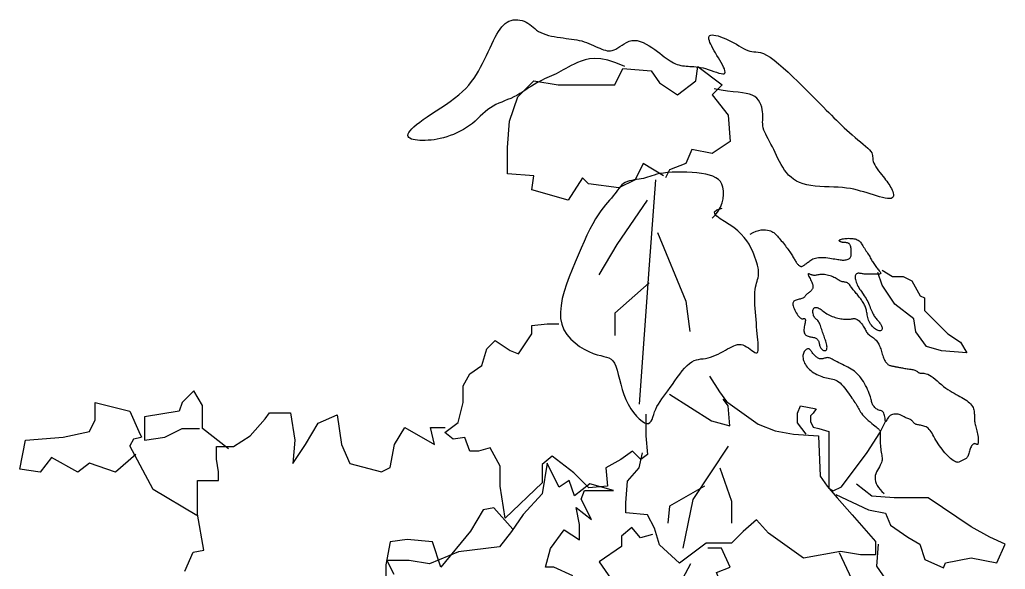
# Model space of a CAD drawing. Extents: x 92 to 415, y 79 to 744.
# Drawn here: x 93.6 to 377.5, y 585.2 to 743.5 of the extents above; entities that cross this region are included whole.
import ezdxf

# ---------------------------------------------------------------- set-up
doc = ezdxf.new("R2010")
doc.units = 0
doc.header["$LTSCALE"] = 0.9
doc.header["$MEASUREMENT"] = 0
doc.layers.add('3', color=3, linetype='CONTINUOUS')

msp = doc.modelspace()

# ---------------------------------------------------------------- linework, layer by layer
at = {"layer": '3'}
for points in [[(267.94, 730.03), (265.29, 731.13), (262.98, 731.84), (260.97, 732.24), (259.24, 732.35), (257.73, 732.25), (256.43, 731.99), (255.28, 731.62), (254.25, 731.19), (253.3, 730.75), (252.43, 730.32), (251.62, 729.9), (250.86, 729.48), (250.14, 729.08), (249.45, 728.69), (248.78, 728.33), (248.12, 727.99), (247.47, 727.67), (246.81, 727.37), (246.14, 727.08), (245.47, 726.79), (244.77, 726.48), (244.07, 726.15), (243.34, 725.78), (242.59, 725.37), (241.81, 724.91), (241.01, 724.4), (240.18, 723.87), (239.34, 723.33), (238.49, 722.79), (237.63, 722.26), (236.76, 721.75), (235.88, 721.29), (235.01, 720.88), (234.14, 720.51), (233.28, 720.16), (232.42, 719.81), (231.58, 719.46), (230.76, 719.08), (229.96, 718.66), (229.18, 718.19), (228.43, 717.64), (227.69, 717.04), (226.97, 716.4), (226.24, 715.72), (225.51, 715.04), (224.75, 714.35), (223.97, 713.68), (223.16, 713.04), (222.3, 712.45), (221.4, 711.9), (220.47, 711.39), (219.52, 710.93), (218.56, 710.52), (217.6, 710.15), (216.63, 709.83), (215.67, 709.55), (214.74, 709.32), (213.82, 709.13), (212.93, 708.98), (212.06, 708.87), (211.21, 708.8), (210.4, 708.76), (209.62, 708.75), (208.87, 708.77), (208.17, 708.82), (207.51, 708.91), (206.91, 709.02), (206.4, 709.17), (205.97, 709.37), (205.65, 709.61), (205.45, 709.89), (205.38, 710.23), (205.45, 710.62), (205.66, 711.06), (206.02, 711.56), (206.52, 712.11), (207.15, 712.71), (207.92, 713.35), (208.82, 714.05), (209.85, 714.79), (211, 715.58), (212.25, 716.4), (213.56, 717.26), (214.91, 718.15), (216.26, 719.06), (217.59, 719.99), (218.86, 720.93), (220.05, 721.87), (221.12, 722.82), (222.09, 723.77), (222.96, 724.73), (223.75, 725.71), (224.47, 726.7), (225.14, 727.71), (225.77, 728.76), (226.36, 729.83), (226.94, 730.94), (227.49, 732.07), (228.03, 733.2), (228.56, 734.33), (229.07, 735.44), (229.57, 736.5), (230.06, 737.52), (230.54, 738.47), (231.01, 739.34), (231.48, 740.12), (231.95, 740.83), (232.42, 741.45), (232.91, 741.99), (233.42, 742.45), (233.96, 742.83), (234.52, 743.13), (235.12, 743.34), (235.75, 743.48), (236.39, 743.54), (237.04, 743.53), (237.68, 743.45), (238.31, 743.3), (238.91, 743.1), (239.48, 742.83), (240, 742.52), (240.5, 742.16), (240.98, 741.77), (241.46, 741.37), (241.95, 740.96), (242.47, 740.56), (243.03, 740.17), (243.66, 739.83), (244.35, 739.52), (245.1, 739.26), (245.89, 739.03), (246.73, 738.83), (247.58, 738.66), (248.45, 738.52), (249.32, 738.39), (250.16, 738.27), (250.99, 738.17), (251.79, 738.07), (252.57, 737.96), (253.32, 737.85), (254.06, 737.72), (254.78, 737.58), (255.49, 737.41), (256.19, 737.21), (256.88, 736.97), (257.55, 736.71), (258.21, 736.43), (258.86, 736.14), (259.49, 735.85), (260.1, 735.57), (260.68, 735.31), (261.24, 735.07), (261.77, 734.87), (262.29, 734.72), (262.79, 734.61), (263.28, 734.56), (263.77, 734.58), (264.27, 734.66), (264.79, 734.82), (265.32, 735.07), (265.88, 735.4), (266.47, 735.79), (267.09, 736.21), (267.74, 736.62), (268.42, 737), (269.13, 737.31), (269.88, 737.52), (270.66, 737.59), (271.48, 737.52), (272.33, 737.3), (273.18, 736.96), (274.04, 736.54), (274.89, 736.04), (275.72, 735.51), (276.52, 734.95), (277.27, 734.39), (277.97, 733.86), (278.63, 733.36), (279.24, 732.89), (279.82, 732.45), (280.37, 732.05), (280.91, 731.69), (281.42, 731.37), (281.93, 731.09), (282.45, 730.86), (282.96, 730.67), (283.47, 730.51), (283.99, 730.39), (284.51, 730.29), (285.04, 730.22), (285.57, 730.16), (286.11, 730.12), (286.66, 730.09), (287.23, 730.06), (287.81, 730.02), (288.42, 729.96), (289.05, 729.89), (289.72, 729.78), (290.42, 729.64), (291.16, 729.44), (291.95, 729.2), (292.75, 728.93), (293.55, 728.65), (294.31, 728.39), (295.01, 728.17), (295.63, 728.01), (296.14, 727.94), (296.51, 727.99), (296.72, 728.16), (296.79, 728.46), (296.73, 728.86), (296.57, 729.35), (296.32, 729.91), (296, 730.53), (295.64, 731.18), (295.25, 731.87), (294.84, 732.56), (294.44, 733.26), (294.04, 733.95), (293.65, 734.62), (293.29, 735.27), (292.96, 735.89), (292.67, 736.48), (292.43, 737.01), (292.24, 737.49), (292.11, 737.92), (292.05, 738.28), (292.06, 738.59), (292.16, 738.83), (292.35, 739), (292.63, 739.11), (293.01, 739.15), (293.5, 739.11), (294.08, 739.01), (294.74, 738.85), (295.45, 738.63), (296.21, 738.36), (296.99, 738.04), (297.77, 737.69), (298.55, 737.3), (299.3, 736.89), (300.03, 736.47), (300.73, 736.05), (301.4, 735.64), (302.06, 735.27), (302.69, 734.94), (303.3, 734.68), (303.89, 734.49), (304.47, 734.38), (305.05, 734.33), (305.65, 734.28), (306.3, 734.2), (307.01, 734.05), (307.8, 733.78), (308.7, 733.36), (309.72, 732.74), (310.88, 731.9), (312.15, 730.87), (313.51, 729.69), (314.91, 728.41), (316.32, 727.07), (317.71, 725.71), (319.06, 724.39), (320.31, 723.14), (321.46, 721.99), (322.5, 720.95), (323.45, 720), (324.33, 719.12), (325.15, 718.3), (325.93, 717.53), (326.67, 716.78), (327.4, 716.05), (328.13, 715.32), (328.86, 714.6), (329.6, 713.87), (330.34, 713.15), (331.09, 712.44), (331.86, 711.73), (332.63, 711.02), (333.43, 710.33), (334.23, 709.64), (335.04, 708.97), (335.83, 708.32), (336.57, 707.69), (337.26, 707.1), (337.87, 706.55), (338.38, 706.03), (338.77, 705.57), (339.03, 705.16), (339.19, 704.79), (339.27, 704.45), (339.29, 704.12), (339.3, 703.79), (339.3, 703.44), (339.35, 703.07), (339.45, 702.66), (339.64, 702.2), (339.9, 701.69), (340.23, 701.16), (340.6, 700.6), (341.01, 700.03), (341.43, 699.47), (341.86, 698.92), (342.27, 698.39), (342.66, 697.9), (343.02, 697.43), (343.35, 696.99), (343.66, 696.57), (343.95, 696.16), (344.22, 695.74), (344.47, 695.33), (344.7, 694.9), (344.9, 694.45), (345.08, 694.01), (345.2, 693.57), (345.27, 693.16), (345.25, 692.79), (345.15, 692.48), (344.93, 692.24), (344.6, 692.08), (344.13, 692.02), (343.55, 692.05), (342.86, 692.15), (342.1, 692.31), (341.27, 692.53), (340.39, 692.78), (339.49, 693.05), (338.58, 693.34), (337.67, 693.63), (336.76, 693.92), (335.83, 694.19), (334.88, 694.45), (333.9, 694.68), (332.87, 694.89), (331.77, 695.06), (330.61, 695.19), (329.37, 695.28), (328.07, 695.34), (326.74, 695.38), (325.39, 695.43), (324.05, 695.5), (322.74, 695.6), (321.49, 695.75), (320.31, 695.96), (319.23, 696.26), (318.24, 696.63), (317.34, 697.08), (316.52, 697.59), (315.77, 698.17), (315.09, 698.8), (314.47, 699.49), (313.9, 700.23), (313.37, 701.02), (312.89, 701.84), (312.43, 702.69), (312, 703.55), (311.59, 704.41), (311.19, 705.27), (310.8, 706.11), (310.4, 706.93), (310, 707.71), (309.6, 708.46), (309.2, 709.18), (308.83, 709.87), (308.5, 710.53), (308.2, 711.16), (307.96, 711.77), (307.78, 712.36), (307.67, 712.94), (307.61, 713.5), (307.6, 714.06), (307.61, 714.62), (307.63, 715.19), (307.64, 715.78), (307.63, 716.38), (307.58, 717.02), (307.48, 717.69), (307.32, 718.38), (307.09, 719.07), (306.78, 719.73), (306.38, 720.36), (305.9, 720.93), (305.31, 721.43), (304.62, 721.83), (303.81, 722.12), (302.88, 722.33), (301.79, 722.49), (300.55, 722.63), (299.12, 722.78), (297.5, 722.98), (295.66, 723.25), (293.59, 723.62)], [(279.02, 698.58), (273.19, 702.08), (270.86, 697.42), (266.2, 695.09), (257.45, 696.26), (255.7, 698), (251.62, 691.6), (241.13, 694.51), (241.71, 698.58), (234.13, 699.17), (234.13, 706.74), (234.72, 714.3), (237.05, 721.29), (241.71, 725.95), (248.71, 724.79), (255.7, 724.79), (260.37, 724.79), (265.03, 724.79), (267.36, 729.44), (275.52, 728.86), (277.85, 725.37), (283.1, 721.87), (288.35, 725.95), (288.93, 730.03), (295.93, 724.79), (293.01, 721.87), (297.67, 716.05), (298.26, 708.48), (293.01, 704.99), (287.18, 706.15), (285.43, 702.08), (280.77, 700.33), (279.6, 698)], [(293.01, 686.36), (294.01, 687.31), (294.82, 688.38), (295.46, 689.54), (295.92, 690.75), (296.21, 691.97), (296.35, 693.15), (296.33, 694.27), (296.17, 695.28), (295.86, 696.16), (295.42, 696.9), (294.84, 697.52), (294.12, 698.04), (293.28, 698.46), (292.31, 698.79), (291.21, 699.06), (290, 699.26), (288.67, 699.42), (287.26, 699.54), (285.8, 699.61), (284.33, 699.64), (282.88, 699.63), (281.49, 699.58), (280.19, 699.49), (279.02, 699.36), (278, 699.2), (277.13, 699.01), (276.36, 698.8), (275.68, 698.58), (275.06, 698.37), (274.47, 698.16), (273.89, 697.97), (273.29, 697.81), (272.65, 697.68), (271.98, 697.57), (271.29, 697.47), (270.59, 697.37), (269.91, 697.25), (269.24, 697.1), (268.62, 696.9), (268.04, 696.64), (267.52, 696.32), (267.06, 695.93), (266.63, 695.48), (266.22, 694.99), (265.82, 694.47), (265.42, 693.91), (265, 693.34), (264.54, 692.76), (264.05, 692.18), (263.51, 691.57), (262.93, 690.91), (262.3, 690.19), (261.64, 689.37), (260.95, 688.44), (260.21, 687.38), (259.45, 686.15), (258.65, 684.75), (257.83, 683.18), (256.99, 681.48), (256.14, 679.65), (255.28, 677.72), (254.42, 675.72), (253.56, 673.66), (252.72, 671.56), (251.89, 669.44), (251.12, 667.33), (250.44, 665.24), (249.89, 663.19), (249.51, 661.21), (249.33, 659.3), (249.38, 657.49), (249.71, 655.8), (250.34, 654.25), (251.23, 652.83), (252.32, 651.56), (253.55, 650.43), (254.87, 649.45), (256.23, 648.62), (257.56, 647.94), (258.82, 647.42), (259.95, 647.04), (260.96, 646.77), (261.85, 646.56), (262.64, 646.35), (263.33, 646.11), (263.93, 645.77), (264.45, 645.29), (264.9, 644.62), (265.3, 643.72), (265.65, 642.63), (265.99, 641.37), (266.34, 640), (266.7, 638.55), (267.12, 637.06), (267.6, 635.57), (268.17, 634.12), (268.85, 632.76), (269.6, 631.5), (270.41, 630.36), (271.24, 629.37), (272.06, 628.54), (272.85, 627.9), (273.57, 627.45), (274.2, 627.24), (274.71, 627.25), (275.12, 627.48), (275.45, 627.88), (275.73, 628.42), (275.98, 629.07), (276.23, 629.8), (276.49, 630.56), (276.79, 631.34), (277.14, 632.09), (277.56, 632.82), (278.03, 633.56), (278.55, 634.3), (279.1, 635.06), (279.7, 635.85), (280.32, 636.68), (280.97, 637.56), (281.63, 638.51), (282.32, 639.49), (283.01, 640.48), (283.71, 641.45), (284.41, 642.37), (285.11, 643.21), (285.81, 643.95), (286.49, 644.56), (287.17, 645.02), (287.84, 645.34), (288.5, 645.57), (289.16, 645.71), (289.82, 645.81), (290.5, 645.9), (291.18, 645.99), (291.87, 646.13), (292.59, 646.33), (293.31, 646.59), (294.04, 646.89), (294.77, 647.23), (295.49, 647.59), (296.19, 647.97), (296.87, 648.34), (297.51, 648.7), (298.13, 649.04), (298.71, 649.34), (299.27, 649.61), (299.81, 649.81), (300.33, 649.95), (300.85, 650.01), (301.37, 649.99), (301.9, 649.87), (302.44, 649.65), (302.97, 649.35), (303.5, 649), (304.01, 648.63), (304.49, 648.28), (304.93, 647.96), (305.32, 647.72), (305.64, 647.57), (305.9, 647.55), (306.09, 647.65), (306.22, 647.88), (306.3, 648.21), (306.34, 648.65), (306.34, 649.18), (306.32, 649.81), (306.27, 650.52), (306.21, 651.32), (306.14, 652.18), (306.05, 653.1), (305.97, 654.07), (305.87, 655.08), (305.78, 656.12), (305.69, 657.17), (305.6, 658.24), (305.52, 659.3), (305.44, 660.36), (305.39, 661.39), (305.34, 662.38), (305.33, 663.34), (305.33, 664.24), (305.37, 665.08), (305.44, 665.84), (305.55, 666.52), (305.69, 667.13), (305.83, 667.69), (305.99, 668.22), (306.13, 668.72), (306.26, 669.22), (306.36, 669.72), (306.41, 670.26), (306.42, 670.83), (306.37, 671.45), (306.27, 672.1), (306.12, 672.8), (305.93, 673.55), (305.68, 674.33), (305.39, 675.16), (305.05, 676.03), (304.66, 676.93), (304.21, 677.87), (303.68, 678.84), (303.05, 679.81), (302.32, 680.79), (301.45, 681.76), (300.45, 682.71), (299.28, 683.64), (297.95, 684.53), (296.6, 685.38), (295.36, 686.18), (294.38, 686.93), (293.8, 687.62), (293.76, 688.24), (294.43, 688.79), (295.93, 689.27)], [(276.69, 697.42), (274.94, 672.97), (272.02, 632.79)], [(274.36, 691.6), (265.61, 678.79), (260.37, 670.05)], [(277.27, 682.28), (285.43, 662.49), (286.6, 653.75)], [(304.05, 681.73), (304.91, 682.25), (305.72, 682.62), (306.48, 682.86), (307.18, 683), (307.83, 683.05), (308.42, 683.03), (308.95, 682.96), (309.43, 682.85), (309.84, 682.72), (310.2, 682.56), (310.52, 682.39), (310.81, 682.2), (311.07, 681.99), (311.33, 681.75), (311.57, 681.49), (311.83, 681.21), (312.1, 680.9), (312.38, 680.58), (312.68, 680.23), (312.97, 679.88), (313.27, 679.51), (313.57, 679.15), (313.86, 678.78), (314.15, 678.42), (314.42, 678.06), (314.68, 677.71), (314.93, 677.37), (315.16, 677.04), (315.39, 676.72), (315.6, 676.4), (315.8, 676.09), (315.98, 675.8), (316.16, 675.5), (316.32, 675.22), (316.48, 674.95), (316.63, 674.69), (316.77, 674.43), (316.92, 674.19), (317.06, 673.96), (317.21, 673.74), (317.36, 673.54), (317.51, 673.34), (317.66, 673.17), (317.82, 673.01), (317.97, 672.86), (318.11, 672.74), (318.25, 672.64), (318.39, 672.56), (318.52, 672.51), (318.64, 672.48), (318.76, 672.47), (318.88, 672.49), (319, 672.52), (319.12, 672.58), (319.25, 672.65), (319.39, 672.74), (319.55, 672.84), (319.71, 672.97), (319.89, 673.1), (320.08, 673.25), (320.29, 673.4), (320.5, 673.57), (320.73, 673.74), (320.97, 673.92), (321.22, 674.1), (321.49, 674.28), (321.78, 674.45), (322.09, 674.62), (322.44, 674.76), (322.81, 674.89), (323.23, 674.99), (323.68, 675.05), (324.18, 675.08), (324.71, 675.08), (325.26, 675.06), (325.82, 675.01), (326.39, 674.94), (326.94, 674.87), (327.47, 674.79), (327.96, 674.7), (328.42, 674.62), (328.83, 674.55), (329.21, 674.48), (329.57, 674.43), (329.9, 674.38), (330.21, 674.34), (330.51, 674.32), (330.81, 674.31), (331.1, 674.32), (331.39, 674.34), (331.67, 674.39), (331.94, 674.45), (332.19, 674.54), (332.41, 674.64), (332.61, 674.77), (332.77, 674.92), (332.9, 675.1), (333, 675.3), (333.07, 675.51), (333.11, 675.75), (333.14, 675.99), (333.14, 676.25), (333.14, 676.52), (333.12, 676.8), (333.1, 677.08), (333.08, 677.36), (333.05, 677.63), (333.01, 677.9), (332.96, 678.15), (332.9, 678.38), (332.82, 678.59), (332.73, 678.76), (332.62, 678.91), (332.5, 679.03), (332.37, 679.12), (332.22, 679.2), (332.06, 679.25), (331.9, 679.29), (331.73, 679.31), (331.55, 679.33), (331.37, 679.35), (331.18, 679.36), (331, 679.37), (330.82, 679.39), (330.64, 679.41), (330.47, 679.43), (330.3, 679.46), (330.15, 679.51), (330.01, 679.56), (329.89, 679.63), (329.79, 679.7), (329.71, 679.78), (329.67, 679.86), (329.67, 679.95), (329.71, 680.04), (329.8, 680.12), (329.94, 680.2), (330.13, 680.27), (330.36, 680.34), (330.63, 680.4), (330.93, 680.46), (331.26, 680.5), (331.62, 680.53), (331.99, 680.56), (332.37, 680.57), (332.76, 680.56), (333.15, 680.54), (333.53, 680.51), (333.9, 680.45), (334.25, 680.38), (334.58, 680.28), (334.87, 680.16), (335.13, 680.02), (335.36, 679.85), (335.57, 679.66), (335.76, 679.45), (335.94, 679.21), (336.12, 678.95), (336.3, 678.67), (336.49, 678.37), (336.69, 678.05), (336.91, 677.71), (337.14, 677.37), (337.36, 677.01), (337.59, 676.66), (337.82, 676.3), (338.03, 675.96), (338.24, 675.62), (338.43, 675.3), (338.6, 674.99), (338.77, 674.7), (338.93, 674.41), (339.09, 674.13), (339.25, 673.86), (339.42, 673.58), (339.59, 673.31), (339.78, 673.03), (339.97, 672.75), (340.17, 672.47), (340.38, 672.2), (340.57, 671.94), (340.77, 671.69), (340.95, 671.46), (341.12, 671.25), (341.28, 671.07), (341.41, 670.91), (341.52, 670.77), (341.59, 670.65), (341.62, 670.55), (341.61, 670.46), (341.55, 670.39), (341.43, 670.34), (341.25, 670.29), (341.03, 670.26), (340.75, 670.24), (340.45, 670.22), (340.13, 670.21), (339.79, 670.21), (339.45, 670.21), (339.11, 670.21), (338.79, 670.21), (338.49, 670.21), (338.19, 670.21), (337.91, 670.22), (337.64, 670.23), (337.37, 670.24), (337.1, 670.26), (336.84, 670.29), (336.58, 670.33), (336.32, 670.37), (336.06, 670.41), (335.82, 670.45), (335.58, 670.47), (335.36, 670.49), (335.15, 670.49), (334.96, 670.47), (334.79, 670.42), (334.64, 670.35), (334.52, 670.25), (334.41, 670.12), (334.34, 669.96), (334.28, 669.77), (334.26, 669.55), (334.26, 669.29), (334.29, 668.99), (334.35, 668.67), (334.44, 668.31), (334.55, 667.94), (334.69, 667.55), (334.86, 667.16), (335.05, 666.76), (335.27, 666.36), (335.51, 665.97), (335.77, 665.59), (336.04, 665.21), (336.32, 664.82), (336.6, 664.44), (336.88, 664.04), (337.15, 663.64), (337.41, 663.22), (337.64, 662.79), (337.86, 662.34), (338.07, 661.89), (338.26, 661.44), (338.43, 661), (338.61, 660.57), (338.77, 660.16), (338.94, 659.77), (339.1, 659.41), (339.27, 659.07), (339.43, 658.76), (339.6, 658.46), (339.77, 658.19), (339.94, 657.93), (340.12, 657.69), (340.29, 657.45), (340.48, 657.23), (340.66, 657.01), (340.84, 656.8), (341.02, 656.59), (341.19, 656.38), (341.36, 656.17), (341.51, 655.96), (341.65, 655.75), (341.77, 655.54), (341.88, 655.32), (341.96, 655.11), (342.02, 654.9), (342.05, 654.71), (342.05, 654.53), (342.02, 654.36), (341.96, 654.22), (341.86, 654.1), (341.72, 654.01), (341.56, 653.95), (341.36, 653.93), (341.15, 653.94), (340.91, 653.99), (340.65, 654.08), (340.38, 654.22), (340.1, 654.41), (339.81, 654.64), (339.52, 654.91), (339.23, 655.21), (338.96, 655.54), (338.71, 655.89), (338.48, 656.25), (338.28, 656.62), (338.12, 657), (337.99, 657.38), (337.88, 657.76), (337.8, 658.14), (337.72, 658.51), (337.66, 658.87), (337.6, 659.21), (337.54, 659.55), (337.47, 659.87), (337.39, 660.18), (337.3, 660.47), (337.21, 660.75), (337.1, 661.03), (336.98, 661.29), (336.85, 661.56), (336.71, 661.82), (336.55, 662.08), (336.39, 662.34), (336.21, 662.61), (336.03, 662.87), (335.84, 663.13), (335.64, 663.39), (335.43, 663.66), (335.22, 663.92), (335.01, 664.18), (334.79, 664.44), (334.57, 664.7), (334.35, 664.97), (334.14, 665.23), (333.92, 665.49), (333.72, 665.75), (333.52, 666.01), (333.32, 666.27), (333.14, 666.53), (332.95, 666.78), (332.77, 667.01), (332.59, 667.23), (332.41, 667.42), (332.22, 667.58), (332.03, 667.72), (331.83, 667.81), (331.62, 667.88), (331.41, 667.93), (331.19, 667.97), (330.97, 668), (330.74, 668.04), (330.51, 668.08), (330.28, 668.15), (330.05, 668.25), (329.82, 668.37), (329.58, 668.51), (329.32, 668.66), (329.06, 668.82), (328.77, 668.99), (328.47, 669.17), (328.14, 669.33), (327.78, 669.49), (327.4, 669.64), (327.01, 669.78), (326.6, 669.89), (326.2, 670), (325.8, 670.08), (325.41, 670.13), (325.03, 670.16), (324.69, 670.16), (324.36, 670.15), (324.05, 670.11), (323.77, 670.06), (323.5, 670.01), (323.24, 669.97), (323, 669.93), (322.76, 669.9), (322.54, 669.89), (322.32, 669.9), (322.11, 669.93), (321.91, 669.97), (321.73, 670.02), (321.55, 670.08), (321.38, 670.14), (321.23, 670.21), (321.09, 670.27), (320.97, 670.33), (320.86, 670.37), (320.78, 670.39), (320.72, 670.37), (320.7, 670.32), (320.7, 670.23), (320.75, 670.07), (320.83, 669.87), (320.95, 669.61), (321.09, 669.31), (321.25, 668.99), (321.41, 668.65), (321.57, 668.31), (321.72, 667.98), (321.84, 667.67), (321.94, 667.39), (322.02, 667.14), (322.07, 666.92), (322.09, 666.72), (322.09, 666.53), (322.07, 666.36), (322.03, 666.21), (321.97, 666.06), (321.9, 665.91), (321.81, 665.77), (321.71, 665.64), (321.6, 665.51), (321.48, 665.38), (321.36, 665.26), (321.23, 665.15), (321.1, 665.05), (320.97, 664.96), (320.84, 664.87), (320.71, 664.78), (320.59, 664.7), (320.47, 664.61), (320.35, 664.52), (320.24, 664.42), (320.14, 664.31), (320.04, 664.19), (319.95, 664.06), (319.85, 663.93), (319.75, 663.79), (319.63, 663.66), (319.49, 663.53), (319.33, 663.41), (319.13, 663.31), (318.9, 663.21), (318.64, 663.14), (318.37, 663.07), (318.08, 663), (317.79, 662.93), (317.5, 662.86), (317.23, 662.79), (316.99, 662.69), (316.78, 662.59), (316.6, 662.46), (316.46, 662.31), (316.36, 662.13), (316.29, 661.92), (316.28, 661.68), (316.3, 661.4), (316.38, 661.08), (316.5, 660.71), (316.66, 660.32), (316.85, 659.91), (317.07, 659.49), (317.3, 659.08), (317.54, 658.7), (317.77, 658.36), (318, 658.07), (318.2, 657.83), (318.38, 657.66), (318.55, 657.54), (318.71, 657.46), (318.86, 657.41), (319, 657.4), (319.13, 657.4), (319.26, 657.41), (319.39, 657.43), (319.52, 657.44), (319.64, 657.44), (319.74, 657.41), (319.82, 657.35), (319.88, 657.25), (319.92, 657.1), (319.92, 656.89), (319.89, 656.61), (319.83, 656.27), (319.75, 655.9), (319.67, 655.5), (319.59, 655.09), (319.53, 654.68), (319.49, 654.28), (319.48, 653.92), (319.52, 653.59), (319.6, 653.31), (319.72, 653.07), (319.86, 652.87), (320.04, 652.7), (320.24, 652.55), (320.47, 652.44), (320.71, 652.34), (320.96, 652.27), (321.22, 652.21), (321.48, 652.17), (321.74, 652.13), (322, 652.08), (322.26, 652.04), (322.49, 651.98), (322.72, 651.91), (322.92, 651.82), (323.1, 651.7), (323.27, 651.57), (323.41, 651.43), (323.54, 651.26), (323.65, 651.08), (323.74, 650.89), (323.81, 650.68), (323.87, 650.47), (323.92, 650.24), (323.96, 650.01), (324.01, 649.77), (324.07, 649.54), (324.15, 649.32), (324.25, 649.1), (324.38, 648.89), (324.54, 648.71), (324.73, 648.54), (324.94, 648.4), (325.16, 648.3), (325.37, 648.23), (325.58, 648.21), (325.76, 648.24), (325.91, 648.33), (326.02, 648.47), (326.09, 648.67), (326.13, 648.91), (326.14, 649.19), (326.12, 649.51), (326.07, 649.84), (326, 650.19), (325.91, 650.55), (325.8, 650.91), (325.68, 651.28), (325.55, 651.64), (325.42, 652.01), (325.28, 652.38), (325.13, 652.75), (324.99, 653.13), (324.86, 653.52), (324.73, 653.92), (324.61, 654.32), (324.49, 654.71), (324.37, 655.1), (324.24, 655.46), (324.11, 655.81), (323.97, 656.12), (323.81, 656.41), (323.64, 656.65), (323.46, 656.86), (323.27, 657.05), (323.08, 657.23), (322.89, 657.41), (322.72, 657.59), (322.55, 657.79), (322.41, 658.02), (322.29, 658.28), (322.2, 658.57), (322.13, 658.88), (322.09, 659.18), (322.08, 659.49), (322.1, 659.77), (322.15, 660.03), (322.24, 660.25), (322.35, 660.42), (322.5, 660.55), (322.67, 660.62), (322.86, 660.66), (323.08, 660.65), (323.32, 660.6), (323.58, 660.51), (323.85, 660.38), (324.14, 660.22), (324.44, 660.02), (324.75, 659.8), (325.07, 659.57), (325.4, 659.33), (325.75, 659.09), (326.11, 658.85), (326.48, 658.63), (326.86, 658.43), (327.25, 658.25), (327.65, 658.08), (328.06, 657.93), (328.47, 657.8), (328.89, 657.69), (329.3, 657.59), (329.71, 657.5), (330.12, 657.42), (330.52, 657.36), (330.91, 657.31), (331.29, 657.27), (331.66, 657.25), (332.01, 657.25), (332.34, 657.25), (332.64, 657.28), (332.93, 657.32), (333.19, 657.37), (333.44, 657.41), (333.68, 657.45), (333.91, 657.47), (334.14, 657.46), (334.37, 657.41), (334.61, 657.32), (334.86, 657.18), (335.12, 657), (335.38, 656.77), (335.64, 656.51), (335.9, 656.23), (336.14, 655.93), (336.37, 655.63), (336.58, 655.31), (336.76, 655.01), (336.93, 654.7), (337.09, 654.41), (337.24, 654.12), (337.39, 653.84), (337.55, 653.58), (337.73, 653.32), (337.93, 653.09), (338.16, 652.87), (338.41, 652.66), (338.67, 652.45), (338.95, 652.26), (339.23, 652.06), (339.51, 651.86), (339.78, 651.65), (340.03, 651.43), (340.27, 651.19), (340.48, 650.94), (340.68, 650.67), (340.87, 650.38), (341.04, 650.08), (341.19, 649.76), (341.34, 649.42), (341.47, 649.07), (341.6, 648.7), (341.72, 648.32), (341.84, 647.94), (341.96, 647.55), (342.07, 647.17), (342.19, 646.8), (342.31, 646.44), (342.44, 646.1), (342.57, 645.78), (342.71, 645.49), (342.86, 645.23), (343.02, 644.99), (343.18, 644.77), (343.35, 644.58), (343.53, 644.41), (343.7, 644.27), (343.89, 644.15), (344.07, 644.05), (344.26, 643.97), (344.45, 643.91), (344.64, 643.85), (344.82, 643.81), (345.01, 643.77), (345.19, 643.74), (345.37, 643.71), (345.55, 643.68), (345.73, 643.64), (345.91, 643.6), (346.11, 643.57), (346.31, 643.53), (346.53, 643.48), (346.76, 643.44), (347.02, 643.38), (347.29, 643.33), (347.59, 643.27), (347.89, 643.22), (348.21, 643.16), (348.54, 643.1), (348.87, 643.05), (349.21, 643), (349.56, 642.95), (349.9, 642.91), (350.24, 642.86), (350.57, 642.81), (350.88, 642.75), (351.17, 642.69), (351.43, 642.61), (351.66, 642.52), (351.86, 642.41), (352.03, 642.3), (352.17, 642.18), (352.31, 642.06), (352.45, 641.95), (352.59, 641.86), (352.75, 641.78), (352.93, 641.73), (353.14, 641.71), (353.39, 641.71), (353.67, 641.71), (353.99, 641.69), (354.34, 641.65), (354.74, 641.55), (355.17, 641.4), (355.64, 641.16), (356.15, 640.84), (356.7, 640.44), (357.27, 639.99), (357.87, 639.49), (358.48, 638.97), (359.11, 638.44), (359.74, 637.93), (360.36, 637.45), (360.98, 637.02), (361.59, 636.62), (362.19, 636.27), (362.77, 635.94), (363.34, 635.62), (363.9, 635.33), (364.43, 635.04), (364.95, 634.75), (365.45, 634.45), (365.92, 634.14), (366.37, 633.83), (366.78, 633.51), (367.15, 633.18), (367.49, 632.85), (367.77, 632.51), (368.01, 632.17), (368.2, 631.82), (368.34, 631.48), (368.44, 631.13), (368.51, 630.79), (368.55, 630.45), (368.57, 630.12), (368.58, 629.81), (368.58, 629.5), (368.58, 629.22), (368.58, 628.94), (368.59, 628.67), (368.6, 628.41), (368.62, 628.14), (368.66, 627.87), (368.7, 627.58), (368.76, 627.28), (368.83, 626.96), (368.92, 626.62), (369.01, 626.26), (369.11, 625.88), (369.21, 625.49), (369.32, 625.08), (369.41, 624.66), (369.5, 624.22), (369.58, 623.77), (369.64, 623.33), (369.68, 622.89), (369.71, 622.48), (369.72, 622.11), (369.72, 621.79), (369.68, 621.53), (369.63, 621.34), (369.55, 621.23), (369.45, 621.19), (369.34, 621.2), (369.2, 621.25), (369.06, 621.31), (368.91, 621.38), (368.75, 621.42), (368.58, 621.43), (368.42, 621.38), (368.26, 621.29), (368.1, 621.16), (367.94, 620.98), (367.79, 620.76), (367.65, 620.52), (367.52, 620.24), (367.4, 619.94), (367.29, 619.62), (367.19, 619.29), (367.09, 618.95), (367, 618.62), (366.9, 618.3), (366.79, 618), (366.66, 617.73), (366.53, 617.5), (366.37, 617.3), (366.2, 617.15), (366.01, 617.02), (365.82, 616.92), (365.62, 616.83), (365.42, 616.75), (365.23, 616.67), (365.04, 616.58), (364.87, 616.47), (364.7, 616.36), (364.53, 616.25), (364.35, 616.16), (364.16, 616.09), (363.96, 616.04), (363.73, 616.05), (363.47, 616.1), (363.17, 616.21), (362.84, 616.38), (362.49, 616.6), (362.11, 616.87), (361.72, 617.19), (361.31, 617.55), (360.9, 617.94), (360.49, 618.37), (360.09, 618.82), (359.68, 619.3), (359.29, 619.8), (358.91, 620.32), (358.54, 620.84), (358.18, 621.37), (357.84, 621.9), (357.52, 622.43), (357.22, 622.95), (356.93, 623.45), (356.66, 623.94), (356.39, 624.4), (356.12, 624.82), (355.85, 625.21), (355.58, 625.55), (355.29, 625.84), (354.99, 626.07), (354.67, 626.26), (354.35, 626.4), (354.03, 626.51), (353.71, 626.59), (353.39, 626.65), (353.09, 626.71), (352.8, 626.75), (352.53, 626.8), (352.28, 626.86), (352.05, 626.92), (351.85, 626.99), (351.66, 627.06), (351.49, 627.14), (351.35, 627.23), (351.22, 627.32), (351.12, 627.42), (351.03, 627.53), (350.94, 627.65), (350.85, 627.76), (350.76, 627.88), (350.65, 628), (350.51, 628.12), (350.35, 628.24), (350.15, 628.35), (349.93, 628.46), (349.68, 628.57), (349.42, 628.68), (349.15, 628.78), (348.88, 628.89), (348.62, 629), (348.38, 629.11), (348.16, 629.23), (347.96, 629.35), (347.77, 629.46), (347.58, 629.57), (347.38, 629.67), (347.17, 629.76), (346.94, 629.84), (346.68, 629.9), (346.38, 629.94), (346.06, 629.95), (345.72, 629.94), (345.37, 629.89), (345.03, 629.81), (344.69, 629.7), (344.38, 629.54), (344.1, 629.33), (343.85, 629.08), (343.65, 628.8), (343.48, 628.52), (343.34, 628.25), (343.22, 628.02), (343.13, 627.84), (343.06, 627.75), (343, 627.76), (342.96, 627.88), (342.92, 628.1), (342.89, 628.4), (342.85, 628.75), (342.79, 629.12), (342.73, 629.5), (342.64, 629.85), (342.52, 630.16), (342.38, 630.41), (342.2, 630.59), (342, 630.74), (341.79, 630.85), (341.55, 630.94), (341.31, 631.02), (341.07, 631.11), (340.82, 631.21), (340.57, 631.34), (340.34, 631.49), (340.11, 631.67), (339.9, 631.86), (339.7, 632.08), (339.53, 632.3), (339.37, 632.54), (339.24, 632.78), (339.14, 633.03), (339.06, 633.29), (338.99, 633.56), (338.92, 633.86), (338.85, 634.19), (338.76, 634.55), (338.65, 634.95), (338.5, 635.4), (338.32, 635.9), (338.1, 636.44), (337.85, 637.01), (337.57, 637.59), (337.26, 638.18), (336.95, 638.77), (336.61, 639.33), (336.27, 639.85), (335.92, 640.34), (335.57, 640.79), (335.21, 641.2), (334.83, 641.57), (334.43, 641.93), (334.02, 642.26), (333.58, 642.57), (333.12, 642.87), (332.63, 643.16), (332.13, 643.44), (331.6, 643.72), (331.08, 643.98), (330.56, 644.24), (330.05, 644.49), (329.56, 644.73), (329.1, 644.96), (328.68, 645.19), (328.29, 645.4), (327.92, 645.6), (327.59, 645.77), (327.28, 645.92), (327, 646.04), (326.73, 646.13), (326.48, 646.19), (326.24, 646.2), (326.01, 646.18), (325.79, 646.14), (325.58, 646.08), (325.37, 646.01), (325.17, 645.94), (324.97, 645.88), (324.77, 645.84), (324.58, 645.82), (324.38, 645.82), (324.18, 645.85), (323.99, 645.9), (323.79, 645.97), (323.59, 646.06), (323.4, 646.18), (323.2, 646.32), (323, 646.47), (322.81, 646.65), (322.61, 646.84), (322.43, 647.03), (322.25, 647.24), (322.07, 647.44), (321.91, 647.65), (321.76, 647.85), (321.61, 648.04), (321.48, 648.22), (321.35, 648.38), (321.23, 648.52), (321.1, 648.63), (320.96, 648.71), (320.82, 648.76), (320.66, 648.76), (320.49, 648.72), (320.31, 648.64), (320.12, 648.52), (319.94, 648.36), (319.77, 648.17), (319.6, 647.95), (319.46, 647.69), (319.35, 647.41), (319.27, 647.1), (319.22, 646.78), (319.21, 646.43), (319.23, 646.07), (319.29, 645.7), (319.39, 645.33), (319.52, 644.95), (319.7, 644.57), (319.92, 644.2), (320.17, 643.83), (320.46, 643.47), (320.78, 643.12), (321.13, 642.78), (321.51, 642.46), (321.91, 642.15), (322.32, 641.86), (322.76, 641.6), (323.21, 641.35), (323.66, 641.12), (324.13, 640.92), (324.6, 640.74), (325.07, 640.58), (325.53, 640.45), (326, 640.34), (326.45, 640.25), (326.9, 640.17), (327.34, 640.09), (327.78, 640), (328.21, 639.88), (328.64, 639.73), (329.07, 639.52), (329.49, 639.24), (329.92, 638.9), (330.34, 638.48), (330.76, 638.02), (331.17, 637.52), (331.57, 637), (331.96, 636.47), (332.33, 635.95), (332.69, 635.44), (333.02, 634.97), (333.33, 634.52), (333.63, 634.1), (333.9, 633.7), (334.16, 633.32), (334.4, 632.96), (334.62, 632.6), (334.83, 632.26), (335.02, 631.91), (335.2, 631.57), (335.39, 631.23), (335.59, 630.88), (335.81, 630.52), (336.06, 630.16), (336.36, 629.77), (336.71, 629.37), (337.11, 628.96), (337.56, 628.53), (338.04, 628.09), (338.53, 627.67), (339.02, 627.26), (339.49, 626.88), (339.92, 626.53), (340.29, 626.23), (340.6, 625.98), (340.85, 625.77), (341.05, 625.59), (341.19, 625.43), (341.29, 625.29), (341.36, 625.15), (341.41, 625), (341.43, 624.83), (341.44, 624.64), (341.44, 624.41), (341.44, 624.16), (341.43, 623.87), (341.42, 623.55), (341.42, 623.2), (341.42, 622.81), (341.43, 622.39), (341.45, 621.93), (341.49, 621.44), (341.53, 620.94), (341.58, 620.43), (341.63, 619.92), (341.69, 619.42), (341.76, 618.94), (341.82, 618.5), (341.89, 618.09), (341.94, 617.72), (341.99, 617.37), (342, 617.03), (341.99, 616.69), (341.94, 616.35), (341.84, 616), (341.69, 615.62), (341.48, 615.21), (341.24, 614.77), (340.96, 614.31), (340.69, 613.82), (340.43, 613.31), (340.21, 612.78), (340.05, 612.24), (339.97, 611.69), (339.97, 611.13), (340.07, 610.56), (340.27, 609.98), (340.56, 609.41), (340.94, 608.82), (341.41, 608.24), (341.97, 607.65), (342.61, 607.06)], [(341.99, 671.38), (345.05, 669.55), (348.11, 669.55), (350.55, 668.33), (353, 664.05), (354.22, 663.44), (354.22, 659.78), (360.94, 653.06), (364.61, 650.62), (366.44, 647.57), (359.11, 648.18), (354.83, 649.4), (351.77, 653.67), (351.16, 657.34), (345.66, 661.61), (341.99, 667.1), (340.77, 670.77)], [(274.94, 667.73), (265.03, 658.99), (265.03, 652.59)], [(273.99, 629.92), (273.99, 623.65), (274.47, 618.34), (272.54, 616.89), (270.12, 619.3), (266.74, 616.89), (262.4, 614.48), (262.88, 609.17), (257.57, 608.69), (253.22, 613.03), (246.94, 617.86), (244.05, 615.45), (244.05, 610.14), (233.42, 600.01), (231.97, 609.17), (231.97, 614.96), (229.08, 620.27), (225.7, 619.3), (223.28, 619.3), (221.83, 623.16), (218.45, 622.68), (216.04, 624.61), (219.9, 627.5), (221.35, 633.29), (221.35, 638.12), (223.28, 641.49), (226.66, 643.9), (228.11, 648.73), (230.52, 651.14), (234.87, 648.25), (237.29, 647.28), (241.15, 653.07), (241.15, 655.48), (245.5, 655.96), (248.88, 655.96)], [(292.33, 640.86), (295.19, 636.38), (297.23, 633.52)], [(153.76, 619.93), (146.24, 625.77), (146.24, 632.45), (143.73, 636.63), (140.39, 633.29), (139.55, 630.78), (129.52, 629.11), (129.52, 622.44), (135.37, 623.27), (140.39, 625.77), (145.4, 625.77)], [(127.01, 618.26), (121.16, 613.25), (113.64, 615.76), (110.3, 613.25), (102.77, 617.43), (99.43, 613.25), (93.58, 614.09), (95.25, 622.44), (106.12, 623.27), (113.64, 624.94), (115.31, 628.28), (115.31, 633.29), (125.34, 630.78), (127.85, 624.94), (128.69, 623.27)], [(280.75, 635.7), (292.82, 627.99), (298.13, 626.54), (297.65, 632.33), (296.2, 634.26), (306.34, 627.02), (311.17, 625.09), (316.49, 624.13), (323.73, 623.65), (324.21, 612.07), (326.14, 609.17), (329.04, 605.8), (333.39, 600.97), (340.15, 593.26), (340.15, 589.4), (335.8, 589.4), (330.01, 590.36), (319.38, 588.43), (309.24, 595.67), (305.86, 599.53), (302, 596.15), (298.62, 592.77), (291.37, 592.77), (287.51, 589.88), (283.65, 586.99), (277.85, 592.29), (276.4, 597.12), (274.47, 600.97), (268.19, 601.46), (268.19, 604.35), (268.68, 610.62), (272.06, 614.48), (273.02, 618.82)], [(141.1, 584.65), (143.54, 590.13), (146.59, 590.74), (144.76, 601.1), (144.76, 610.85), (150.86, 610.85), (150.86, 613.29), (150.25, 616.95), (150.25, 620.6), (155.13, 620.6), (160.01, 623.65), (164.29, 628.53), (165.51, 630.35), (171.61, 630.35), (172.83, 622.43), (172.22, 615.73), (175.88, 621.21), (179.54, 627.31), (185.03, 629.74), (186.25, 621.21), (188.69, 615.73), (197.84, 613.29), (200.28, 614.51), (201.5, 621.21), (204.55, 626.09), (213.09, 621.21), (211.87, 626.09), (216.14, 626.09)], [(320.11, 624.13), (317.66, 627.4), (317.66, 630.25), (318.48, 632.29), (322.97, 631.48), (322.16, 630.25), (321.34, 629.44), (321.34, 627.81), (322.16, 626.17), (323.79, 625.77), (326.65, 624.95), (326.65, 619.24), (326.65, 610.67), (326.65, 608.62), (327.88, 607.81)], [(327.88, 607.81), (330.33, 609.03), (337.68, 618.83), (341.36, 624.54), (342.99, 627.81)], [(128.58, 623.23), (126.32, 622.75), (125.34, 620.77)], [(144.57, 600.73), (132.03, 608.24), (125.34, 620.77)], [(297.65, 620.75), (287.51, 605.32), (284.61, 591.33)], [(252.88, 583.39), (247.48, 585.84), (245.03, 585.84), (246.5, 591.24), (250.43, 596.63), (254.85, 593.69), (254.85, 598.1), (253.86, 603.01), (258.28, 599.58), (255.34, 605.46), (256.32, 607.91), (264.67, 607.91), (257.79, 609.87), (253.37, 606.44), (251.9, 610.85), (248.96, 608.89), (246.99, 612.82), (245.52, 615.76), (244.05, 606.93), (238.64, 601.05), (235.21, 596.14), (231.77, 591.73), (219.99, 590.26), (211.64, 586.83), (205.75, 587.81), (199.37, 587.81), (201.33, 583.88)], [(295.24, 614.48), (298.62, 604.83), (298.62, 598.56)], [(290.89, 609.17), (280.75, 603.39), (280.27, 598.56)], [(328.68, 606.8), (338.05, 602.37), (342.98, 601.38), (344.46, 597.93), (349.39, 594.49), (352.84, 592.52), (354.32, 588.08), (359.74, 585.62), (360.24, 587.1), (367.63, 588.58), (375.03, 587.1), (377.5, 592.52), (373.06, 594.49), (367.63, 597.44), (355.31, 605.81), (345.44, 605.81), (339.03, 606.31), (334.59, 609.75)], [(235.67, 596.84), (230.18, 602.93), (227.13, 602.32), (223.47, 596.23), (214.92, 585.87), (212.48, 593.18), (205.16, 593.79), (200.28, 593.18), (199.06, 586.48), (199.06, 579.17)], [(275.88, 595.28), (272.4, 594.29), (269.92, 597.27), (266.94, 594.78), (266.94, 591.81), (260.48, 587.34), (263.95, 582.38), (267.93, 581.38), (267.93, 576.42), (273.4, 571.95), (277.87, 571.46), (279.36, 570.46), (281.84, 568.48), (287.81, 570.96), (289.3, 573.94), (289.3, 577.41), (295.26, 581.88), (294.27, 584.36), (298.24, 585.85), (295.76, 591.31), (291.78, 591.31)], [(329.66, 590.05), (337.55, 573.31), (342.98, 563.46), (350.87, 561.49), (361.72, 555.08), (362.7, 561.98), (356.78, 569.37), (344.46, 573.8), (343.96, 581.19), (340.51, 586.11), (341, 592.52)], [(286.81, 586.84), (282.84, 579.4), (282.84, 573.44)]]:
    msp.add_lwpolyline(points, dxfattribs=at)

doc.saveas('drawing.dxf')
